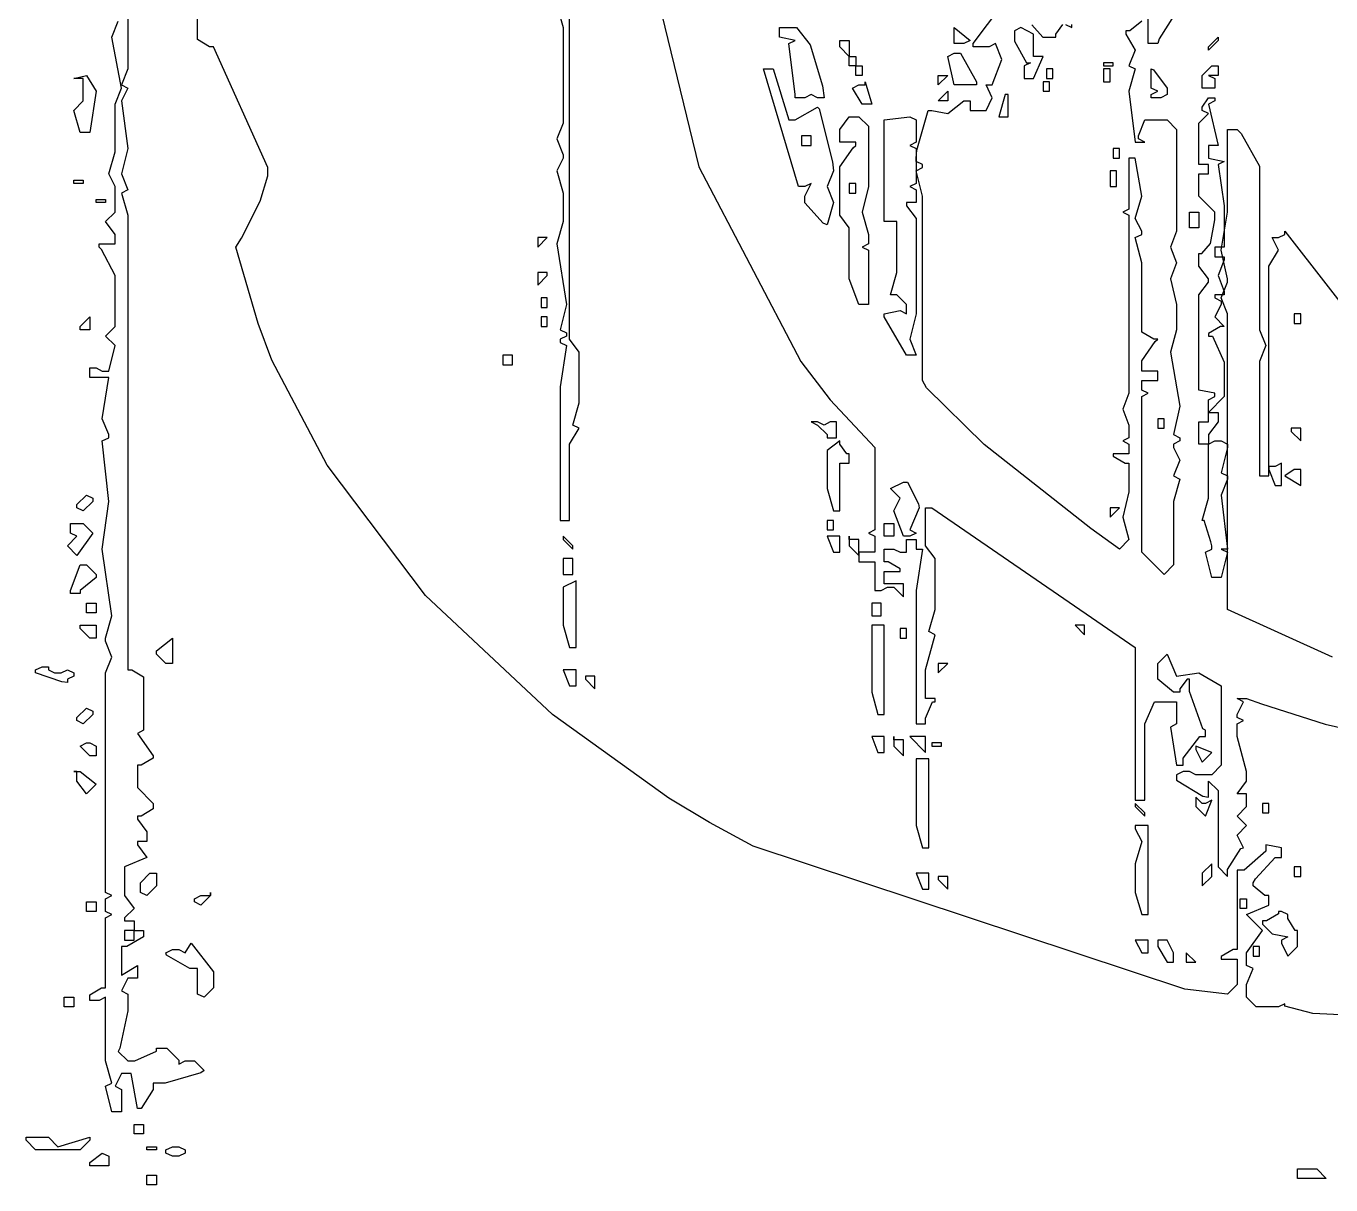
# Model space of a CAD drawing. Extents: x 97 to 264, y 28 to 329.
# Drawn here: x 96.66 to 111.14, y 184.75 to 197.61 of the extents above; entities that cross this region are included whole.
import ezdxf

# ---------------------------------------------------------------- set-up
doc = ezdxf.new("R2010")
doc.units = 0
doc.header["$MEASUREMENT"] = 0

msp = doc.modelspace()

# ---------------------------------------------------------------- linework, layer by layer
at = {"color": 32}
for points in [[(97.79, 202.071), (97.79, 197.133), (97.719, 196.956), (97.79, 196.92), (97.719, 196.78), (97.79, 196.251), (97.719, 195.968), (97.79, 195.792), (97.719, 195.756), (97.79, 195.509), (97.79, 190.464), (97.834, 190.464), (97.966, 190.386), (97.966, 190.36), (97.966, 189.794), (97.896, 189.758), (98.072, 189.512), (98.072, 189.486), (97.94, 189.406), (97.896, 189.406), (97.896, 189.159), (98.072, 188.983), (98.072, 188.948), (98.072, 188.922), (97.94, 188.842), (97.896, 188.842), (97.896, 188.806), (98.002, 188.666), (98.002, 188.56), (97.896, 188.56), (97.896, 188.524), (98.002, 188.383), (97.755, 188.277), (97.755, 187.96), (97.86, 187.818), (97.755, 187.714), (97.755, 187.678), (97.86, 187.678), (97.86, 187.572), (97.755, 187.572), (97.755, 187.465), (97.86, 187.465), (97.86, 187.572), (97.966, 187.572), (97.966, 187.537), (97.966, 187.503), (97.78, 187.395), (97.719, 187.395), (97.719, 187.078), (97.896, 187.185), (97.896, 187.042), (97.79, 187.042), (97.719, 186.902), (97.79, 186.866), (97.79, 186.832), (97.79, 186.682), (97.701, 186.267), (97.683, 186.231), (97.79, 186.126), (97.868, 186.126), (98.108, 186.232), (98.108, 186.267), (98.178, 186.267), (98.222, 186.267), (98.355, 186.134), (98.355, 186.09), (98.425, 186.126), (98.531, 186.126), (98.637, 186.02), (98.601, 185.994), (98.204, 185.878), (98.072, 185.878), (98.072, 185.808), (97.94, 185.597), (97.896, 185.597), (97.826, 185.984), (97.719, 185.984), (97.649, 185.844), (97.719, 185.808), (97.719, 185.561), (97.613, 185.561), (97.543, 185.844), (97.613, 185.878), (97.543, 186.126), (97.543, 186.832), (97.473, 186.796), (97.367, 186.796), (97.367, 186.832), (97.367, 186.858), (97.499, 186.936), (97.543, 186.936), (97.543, 187.714), (97.613, 187.748), (97.543, 187.784), (97.543, 187.924), (97.613, 187.96), (97.543, 187.995), (97.543, 190.43), (97.613, 190.606), (97.543, 190.783), (97.543, 190.817), (97.613, 191.065), (97.507, 191.805), (97.579, 192.334), (97.507, 193.005), (97.579, 193.04), (97.579, 193.076), (97.507, 193.252), (97.579, 193.711), (97.367, 193.711), (97.367, 193.815), (97.437, 193.815), (97.507, 193.781), (97.579, 193.781), (97.649, 194.064), (97.543, 194.168), (97.649, 194.274), (97.649, 194.733), (97.649, 194.84), (97.499, 195.13), (97.473, 195.156), (97.473, 195.192), (97.649, 195.192), (97.649, 195.298), (97.543, 195.439), (97.649, 195.545), (97.649, 195.828), (97.579, 195.968), (97.649, 196.215), (97.649, 196.744), (97.719, 196.92), (97.613, 197.485), (97.683, 197.662)], [(111.635, 186.619), (110.944, 186.651), (110.632, 186.734), (110.632, 186.76), (110.56, 186.726), (110.313, 186.726), (110.207, 186.832), (110.207, 186.972), (110.279, 187.149), (110.207, 187.185), (110.207, 187.325), (110.383, 187.572), (110.207, 187.748), (110.455, 187.854), (110.455, 187.96), (110.411, 187.96), (110.279, 188.067), (110.279, 188.101), (110.305, 188.145), (110.523, 188.383), (110.596, 188.383), (110.596, 188.49), (110.419, 188.524), (110.419, 188.454), (110.181, 188.243), (110.103, 188.243), (110.103, 187.361), (110.059, 187.361), (109.926, 187.282), (109.926, 187.255), (110.103, 187.255), (110.103, 186.972), (109.996, 186.866), (109.52, 186.92), (104.731, 188.508), (104.246, 188.772), (103.793, 189.042), (102.505, 189.969), (101.093, 191.29), (100.004, 192.737), (99.387, 193.903), (99.237, 194.31), (98.99, 195.156), (99.05, 195.254), (99.259, 195.665), (99.343, 195.946), (99.343, 196.038), (98.742, 197.379), (98.698, 197.379), (98.565, 197.459), (98.565, 197.485), (98.565, 198.473)], [(102.552, 197.838), (102.622, 197.592), (102.622, 196.533), (102.552, 196.357), (102.622, 196.18), (102.622, 196.144), (102.552, 196.004), (102.622, 195.756), (102.622, 195.439), (102.552, 195.192), (102.658, 194.521), (102.588, 194.24), (102.658, 194.204), (102.658, 194.168), (102.588, 194.134), (102.588, 194.098), (102.658, 194.064), (102.588, 193.605), (102.588, 192.123), (102.694, 192.123), (102.694, 192.969), (102.799, 193.146), (102.729, 193.182), (102.799, 193.428), (102.799, 193.992), (102.694, 194.134), (102.694, 198.085)], [(103.646, 198.025), (104.126, 196.048), (105.26, 193.887), (105.587, 193.463), (106.08, 192.933), (106.08, 192.017), (106.01, 191.981), (106.08, 191.947), (106.08, 191.771), (105.904, 191.771), (105.904, 191.665), (106.08, 191.665), (106.08, 191.346), (106.15, 191.346), (106.222, 191.382), (106.292, 191.382), (106.398, 191.276), (106.398, 191.418), (106.186, 191.418), (106.186, 191.558), (106.363, 191.558), (106.363, 191.586), (106.23, 191.665), (106.186, 191.665), (106.186, 191.805), (106.292, 191.805), (106.363, 191.771), (106.433, 191.771), (106.433, 191.911), (106.539, 191.911), (106.539, 191.805), (106.609, 191.805), (106.539, 191.346), (106.539, 189.865), (106.645, 189.865), (106.645, 189.927), (106.723, 190.111), (106.751, 190.111), (106.751, 190.147), (106.645, 190.147), (106.645, 190.464), (106.751, 190.853), (106.679, 190.889), (106.751, 191.135), (106.751, 191.699), (106.645, 191.841), (106.645, 192.264), (106.715, 192.264), (108.972, 190.712), (108.972, 189.019), (109.079, 189.019), (109.079, 189.865), (109.185, 190.111), (109.431, 190.111), (109.431, 189.865), (109.361, 189.83), (109.431, 189.406), (109.502, 189.406), (109.502, 189.486), (109.688, 189.724), (109.75, 189.724), (109.75, 189.794), (109.722, 189.812), (109.573, 190.223), (109.573, 190.36), (109.546, 190.36), (109.467, 190.253), (109.467, 190.217), (109.397, 190.217), (109.221, 190.36), (109.221, 190.536), (109.325, 190.64), (109.431, 190.394), (109.678, 190.43), (109.926, 190.288), (109.926, 189.406), (109.82, 189.301), (109.644, 189.301), (109.573, 189.335), (109.502, 189.335), (109.431, 189.301), (109.431, 189.239), (109.722, 189.063), (109.784, 189.053), (109.784, 189.229), (109.89, 189.125), (109.89, 188.277), (109.996, 188.171), (109.996, 188.251), (110.145, 188.481), (110.173, 188.49), (110.103, 188.63), (110.207, 188.736), (110.103, 188.842), (110.207, 188.948), (110.207, 189.089), (110.103, 189.089), (110.207, 189.229), (110.207, 189.335), (110.103, 189.724), (110.103, 189.865), (110.173, 189.901), (110.103, 189.935), (110.103, 189.971), (110.173, 190.111), (110.103, 190.147), (110.207, 190.147), (110.374, 190.087), (111.081, 189.861), (111.537, 189.758)], [(109.044, 197.662), (108.912, 197.556), (108.868, 197.556), (108.868, 197.52), (108.972, 197.343), (108.902, 197.167), (108.972, 197.133), (108.902, 196.886), (108.972, 196.321), (109.079, 196.321), (109.008, 196.357), (109.008, 196.391), (109.079, 196.567), (109.325, 196.567), (109.431, 196.461), (109.431, 195.333), (109.361, 195.156), (109.431, 194.98), (109.361, 194.804), (109.431, 194.521), (109.431, 194.24), (109.361, 193.992), (109.467, 193.392), (109.397, 193.076), (109.467, 193.04), (109.467, 193.005), (109.397, 192.969), (109.397, 192.933), (109.467, 192.793), (109.397, 192.617), (109.467, 192.581), (109.397, 192.334), (109.397, 191.629), (109.291, 191.522), (109.044, 191.771), (109.044, 193.499), (109.115, 193.535), (109.044, 193.569), (109.044, 193.675), (109.221, 193.675), (109.221, 193.781), (109.044, 193.781), (109.044, 193.815), (109.044, 193.895), (109.193, 194.108), (109.221, 194.134), (109.177, 194.134), (109.044, 194.214), (109.044, 194.24), (109.044, 194.98), (108.972, 195.263), (109.044, 195.298), (109.044, 195.333), (108.972, 195.475), (109.044, 195.721), (108.972, 196.144), (108.902, 196.144), (108.902, 195.579), (108.832, 195.545), (108.902, 195.509), (108.902, 193.535), (108.832, 193.358), (108.902, 193.182), (108.902, 193.04), (108.832, 193.005), (108.902, 192.969), (108.902, 192.863), (108.726, 192.863), (108.726, 192.837), (108.858, 192.757), (108.902, 192.757), (108.902, 192.44), (108.832, 192.158), (108.902, 191.911), (108.796, 191.805), (108.478, 192.035), (107.293, 192.965), (106.653, 193.596), (106.609, 193.675), (106.609, 195.721), (106.539, 196.004), (106.609, 196.038), (106.609, 196.074), (106.539, 196.108), (106.539, 196.144), (106.547, 196.233), (106.673, 196.674), (106.715, 196.674), (106.892, 196.638), (107.068, 196.78), (107.138, 196.78), (107.138, 196.674), (107.315, 196.674), (107.385, 196.814), (107.315, 196.956), (107.385, 196.956), (107.491, 197.239), (107.421, 197.415), (107.351, 197.379), (107.174, 197.379), (107.174, 197.415), (107.491, 197.838)], [(109.405, 197.732), (109.237, 197.469), (109.221, 197.415), (109.115, 197.415), (109.115, 197.732)], [(107.822, 197.623), (107.944, 197.485), (107.986, 197.485), (108.09, 197.485), (108.09, 197.521), (108.169, 197.626)], [(108.197, 197.626), (108.267, 197.592), (108.267, 197.626)], [(111.161, 190.606), (109.996, 191.135), (109.996, 194.417), (109.926, 194.593), (109.996, 194.769), (109.996, 194.804), (109.926, 195.122), (109.996, 195.545), (109.996, 196.461), (110.103, 196.461), (110.147, 196.417), (110.349, 196.053), (110.349, 195.932), (110.349, 194.24), (110.419, 194.064), (110.349, 193.887), (110.349, 192.617), (110.455, 192.617), (110.455, 194.946), (110.56, 195.122), (110.49, 195.263), (110.56, 195.263), (110.632, 195.298), (110.632, 195.333), (111.618, 194.064)]]:
    msp.add_lwpolyline(points, dxfattribs=at)
for points in [[(105.058, 197.592), (105.164, 197.592), (105.213, 197.592), (105.365, 197.401), (105.499, 196.946), (105.517, 196.814), (105.445, 196.814), (105.374, 196.85), (105.304, 196.814), (105.198, 196.814), (105.198, 196.85), (105.128, 197.415), (105.198, 197.449), (105.022, 197.485), (105.022, 197.592), (105.058, 197.592)], [(106.962, 197.592), (107.138, 197.449), (107.068, 197.415), (106.962, 197.415), (106.962, 197.592)], [(107.703, 197.592), (107.633, 197.556), (107.633, 197.52), (107.633, 197.441), (107.765, 197.203), (107.81, 197.203), (107.738, 197.167), (107.738, 197.026), (107.844, 197.026), (107.95, 197.273), (107.844, 197.273), (107.844, 197.52), (107.703, 197.592)], [(105.693, 197.449), (105.797, 197.449), (105.797, 197.273), (105.693, 197.379), (105.693, 197.449)], [(109.89, 197.485), (109.89, 197.449), (109.784, 197.343), (109.784, 197.379), (109.89, 197.485)], [(105.797, 197.273), (105.869, 197.273), (105.869, 197.167), (105.797, 197.167), (105.797, 197.273)], [(107.032, 197.309), (107.208, 196.99), (107.208, 196.956), (106.962, 196.956), (106.892, 197.273), (106.962, 197.309), (107.032, 197.309)], [(104.845, 197.133), (104.951, 197.133), (105.128, 196.567), (105.198, 196.567), (105.445, 196.71), (105.463, 196.692), (105.611, 196.102), (105.621, 196.004), (105.551, 195.828), (105.621, 195.651), (105.551, 195.403), (105.507, 195.421), (105.304, 195.647), (105.304, 195.721), (105.374, 195.862), (105.304, 195.828), (105.234, 195.828), (104.845, 197.133)], [(105.869, 197.167), (105.94, 197.167), (105.94, 197.062), (105.869, 197.062), (105.869, 197.167)], [(107.986, 197.133), (107.986, 197.026), (108.056, 197.026), (108.056, 197.133), (107.986, 197.133)], [(108.62, 197.167), (108.726, 197.167), (108.726, 197.203), (108.62, 197.203), (108.62, 197.167)], [(108.62, 196.99), (108.692, 196.99), (108.692, 197.133), (108.62, 197.133), (108.62, 196.99)], [(109.149, 197.133), (109.175, 197.124), (109.325, 196.919), (109.325, 196.85), (109.255, 196.814), (109.149, 196.814), (109.149, 196.85), (109.221, 196.886), (109.149, 196.92), (109.149, 197.133)], [(109.82, 197.167), (109.89, 197.167), (109.89, 197.062), (109.784, 197.062), (109.854, 197.026), (109.854, 196.92), (109.714, 196.92), (109.714, 197.062), (109.82, 197.167)], [(97.331, 197.062), (97.437, 196.886), (97.367, 196.427), (97.26, 196.427), (97.19, 196.674), (97.296, 196.78), (97.296, 197.026), (97.19, 197.026), (97.331, 197.062)], [(105.974, 196.99), (106.046, 196.744), (105.94, 196.744), (105.833, 196.92), (105.904, 196.956), (105.974, 196.956), (105.974, 196.99)], [(106.785, 197.062), (106.892, 197.062), (106.785, 196.956), (106.785, 197.062)], [(107.95, 196.886), (108.02, 196.886), (108.02, 196.99), (107.95, 196.99), (107.95, 196.886)], [(106.892, 196.886), (106.892, 196.78), (106.785, 196.78), (106.892, 196.886)], [(107.527, 196.85), (107.457, 196.603), (107.561, 196.603), (107.561, 196.85), (107.527, 196.85)], [(109.784, 196.814), (109.854, 196.814), (109.854, 196.78), (109.784, 196.744), (109.89, 196.285), (109.784, 196.285), (109.784, 196.144), (109.96, 196.108), (109.89, 196.074), (109.96, 195.615), (109.96, 195.156), (109.854, 195.156), (109.854, 195.05), (109.96, 195.05), (109.96, 195.016), (109.89, 194.84), (109.96, 194.663), (109.96, 194.627), (109.854, 194.627), (109.854, 194.593), (109.926, 194.557), (109.926, 194.521), (109.854, 194.381), (109.96, 194.274), (109.916, 194.274), (109.784, 194.196), (109.784, 194.168), (109.828, 194.168), (109.96, 193.879), (109.96, 193.781), (109.96, 193.499), (109.784, 193.322), (109.89, 193.322), (109.89, 193.216), (109.784, 193.076), (109.784, 192.969), (109.854, 193.005), (109.926, 193.005), (109.996, 192.969), (109.996, 192.933), (109.926, 192.653), (109.996, 192.617), (109.996, 192.581), (109.926, 192.404), (109.996, 191.805), (109.926, 191.805), (109.996, 191.771), (109.926, 191.488), (109.82, 191.488), (109.75, 191.771), (109.82, 191.805), (109.82, 191.841), (109.81, 191.885), (109.737, 192.123), (109.714, 192.123), (109.784, 192.37), (109.784, 192.969), (109.678, 192.969), (109.678, 193.216), (109.784, 193.216), (109.784, 193.463), (109.854, 193.499), (109.854, 193.535), (109.678, 193.569), (109.678, 194.627), (109.784, 194.769), (109.784, 194.804), (109.678, 194.946), (109.678, 195.086), (109.71, 195.086), (109.805, 195.197), (109.854, 195.458), (109.854, 195.545), (109.678, 195.721), (109.678, 195.968), (109.784, 195.968), (109.784, 196.074), (109.678, 196.074), (109.678, 196.533), (109.784, 196.638), (109.714, 196.674), (109.714, 196.71), (109.784, 196.814)], [(105.797, 196.603), (105.904, 196.603), (106.01, 196.497), (106.01, 195.828), (105.94, 195.545), (106.01, 195.298), (106.01, 195.192), (105.94, 195.156), (106.01, 195.122), (106.01, 194.521), (105.904, 194.521), (105.797, 194.804), (105.797, 195.369), (105.693, 195.509), (105.693, 195.968), (105.693, 196.048), (105.841, 196.259), (105.869, 196.285), (105.869, 196.321), (105.693, 196.321), (105.693, 196.461), (105.797, 196.603)], [(106.469, 196.603), (106.539, 196.567), (106.539, 196.321), (106.469, 196.285), (106.539, 196.251), (106.539, 195.862), (106.469, 195.828), (106.539, 195.792), (106.539, 195.651), (106.433, 195.651), (106.433, 195.615), (106.539, 195.475), (106.539, 194.417), (106.469, 194.134), (106.539, 193.958), (106.433, 193.958), (106.186, 194.381), (106.186, 194.417), (106.363, 194.451), (106.433, 194.417), (106.433, 194.521), (106.327, 194.627), (106.256, 194.627), (106.327, 194.874), (106.327, 195.439), (106.186, 195.439), (106.186, 196.567), (106.469, 196.603)], [(105.268, 196.285), (105.374, 196.285), (105.374, 196.391), (105.268, 196.391), (105.268, 196.285)], [(108.726, 196.144), (108.796, 196.144), (108.796, 196.251), (108.726, 196.251), (108.726, 196.144)], [(108.692, 195.828), (108.762, 195.828), (108.762, 196.004), (108.692, 196.004), (108.692, 195.828)], [(97.19, 195.898), (97.296, 195.898), (97.296, 195.862), (97.19, 195.862), (97.19, 195.898)], [(105.797, 195.756), (105.869, 195.756), (105.869, 195.862), (105.797, 195.862), (105.797, 195.756)], [(97.437, 195.685), (97.543, 195.685), (97.543, 195.651), (97.437, 195.651), (97.437, 195.685)], [(109.573, 195.545), (109.678, 195.545), (109.678, 195.369), (109.573, 195.369), (109.573, 195.545)], [(102.342, 195.263), (102.342, 195.156), (102.446, 195.263), (102.342, 195.263)], [(102.342, 194.874), (102.342, 194.733), (102.446, 194.84), (102.446, 194.874), (102.342, 194.874)], [(102.376, 194.487), (102.446, 194.487), (102.446, 194.593), (102.376, 194.593), (102.376, 194.487)], [(97.367, 194.381), (97.367, 194.24), (97.26, 194.24), (97.26, 194.274), (97.367, 194.381)], [(102.376, 194.274), (102.446, 194.274), (102.446, 194.381), (102.376, 194.381), (102.376, 194.274)], [(110.736, 194.31), (110.808, 194.31), (110.808, 194.417), (110.736, 194.417), (110.736, 194.31)], [(101.953, 193.851), (102.059, 193.851), (102.059, 193.958), (101.953, 193.958), (101.953, 193.851)], [(105.374, 193.216), (105.445, 193.182), (105.551, 193.076), (105.551, 193.04), (105.657, 193.04), (105.657, 193.216), (105.587, 193.216), (105.517, 193.182), (105.445, 193.216), (105.374, 193.216)], [(109.221, 193.146), (109.291, 193.146), (109.291, 193.252), (109.221, 193.252), (109.221, 193.146)], [(110.702, 193.146), (110.702, 193.11), (110.808, 193.005), (110.808, 193.146), (110.702, 193.146)], [(105.551, 192.899), (105.551, 192.476), (105.621, 192.228), (105.693, 192.228), (105.693, 192.757), (105.797, 192.757), (105.797, 192.863), (105.771, 192.863), (105.693, 192.971), (105.693, 193.005), (105.551, 192.899)], [(110.455, 192.687), (110.526, 192.51), (110.596, 192.51), (110.596, 192.757), (110.526, 192.723), (110.455, 192.723), (110.455, 192.687)], [(110.632, 192.617), (110.808, 192.51), (110.808, 192.687), (110.736, 192.687), (110.632, 192.617)], [(106.398, 192.546), (106.443, 192.546), (106.565, 192.308), (106.575, 192.264), (106.469, 192.017), (106.539, 191.981), (106.469, 191.947), (106.398, 191.947), (106.292, 192.228), (106.363, 192.37), (106.256, 192.476), (106.398, 192.546)], [(97.331, 192.404), (97.403, 192.37), (97.403, 192.334), (97.296, 192.228), (97.226, 192.264), (97.226, 192.3), (97.331, 192.404)], [(108.692, 192.264), (108.692, 192.158), (108.796, 192.264), (108.692, 192.264)], [(97.19, 192.088), (97.296, 192.088), (97.403, 191.981), (97.226, 191.735), (97.12, 191.841), (97.226, 191.947), (97.154, 191.981), (97.154, 192.088), (97.19, 192.088)], [(105.551, 192.017), (105.621, 192.017), (105.621, 192.123), (105.551, 192.123), (105.551, 192.017)], [(106.186, 192.088), (106.292, 192.088), (106.292, 191.947), (106.186, 191.947), (106.186, 192.088)], [(102.622, 191.947), (102.622, 191.911), (102.729, 191.805), (102.729, 191.841), (102.622, 191.947)], [(105.551, 191.947), (105.621, 191.771), (105.693, 191.771), (105.693, 191.947), (105.551, 191.947)], [(105.797, 191.947), (105.797, 191.841), (105.904, 191.735), (105.904, 191.911), (105.797, 191.911), (105.797, 191.947)], [(97.26, 191.629), (97.331, 191.629), (97.437, 191.522), (97.437, 191.488), (97.26, 191.346), (97.26, 191.312), (97.154, 191.312), (97.154, 191.346), (97.26, 191.629)], [(102.622, 191.699), (102.622, 191.522), (102.729, 191.522), (102.729, 191.699), (102.622, 191.699)], [(102.622, 191.382), (102.622, 190.959), (102.694, 190.712), (102.765, 190.712), (102.765, 191.452), (102.622, 191.382)], [(97.331, 191.206), (97.437, 191.206), (97.437, 191.099), (97.331, 191.099), (97.331, 191.206)], [(106.046, 191.065), (106.15, 191.065), (106.15, 191.206), (106.046, 191.206), (106.046, 191.065)], [(97.26, 190.959), (97.437, 190.959), (97.437, 190.817), (97.367, 190.817), (97.26, 190.923), (97.26, 190.959)], [(106.046, 190.959), (106.046, 190.217), (106.116, 189.971), (106.186, 189.971), (106.186, 190.959), (106.046, 190.959)], [(106.363, 190.817), (106.433, 190.817), (106.433, 190.923), (106.363, 190.923), (106.363, 190.817)], [(108.303, 190.959), (108.409, 190.853), (108.409, 190.959), (108.303, 190.959)], [(98.285, 190.817), (98.285, 190.536), (98.213, 190.536), (98.108, 190.64), (98.108, 190.676), (98.285, 190.817)], [(96.908, 190.464), (96.978, 190.43), (97.05, 190.43), (97.12, 190.464), (97.19, 190.43), (97.19, 190.394), (97.12, 190.36), (97.12, 190.324), (97.058, 190.333), (96.767, 190.433), (96.767, 190.464), (96.838, 190.5), (96.908, 190.5), (96.908, 190.464)], [(102.622, 190.464), (102.694, 190.288), (102.765, 190.288), (102.765, 190.464), (102.622, 190.464)], [(106.785, 190.536), (106.785, 190.43), (106.892, 190.536), (106.785, 190.536)], [(102.871, 190.394), (102.871, 190.36), (102.975, 190.253), (102.975, 190.394), (102.871, 190.394)], [(97.331, 190.041), (97.403, 190.007), (97.403, 189.971), (97.296, 189.865), (97.226, 189.901), (97.226, 189.935), (97.331, 190.041)], [(106.046, 189.724), (106.116, 189.548), (106.186, 189.548), (106.186, 189.724), (106.046, 189.724)], [(106.292, 189.724), (106.292, 189.618), (106.398, 189.512), (106.398, 189.688), (106.292, 189.688), (106.292, 189.724)], [(106.469, 189.724), (106.645, 189.548), (106.645, 189.724), (106.469, 189.724)], [(97.367, 189.654), (97.437, 189.618), (97.437, 189.512), (97.367, 189.512), (97.26, 189.618), (97.331, 189.654), (97.367, 189.654)], [(106.715, 189.618), (106.821, 189.618), (106.821, 189.654), (106.715, 189.654), (106.715, 189.618)], [(109.644, 189.618), (109.644, 189.582), (109.714, 189.442), (109.82, 189.548), (109.644, 189.618)], [(106.539, 189.478), (106.539, 188.736), (106.609, 188.49), (106.679, 188.49), (106.679, 189.478), (106.539, 189.478)], [(97.19, 189.335), (97.26, 189.335), (97.437, 189.195), (97.331, 189.089), (97.226, 189.229), (97.226, 189.335), (97.19, 189.335)], [(109.644, 189.053), (109.644, 188.948), (109.75, 188.842), (109.82, 189.019), (109.75, 188.983), (109.714, 188.983), (109.644, 189.053)], [(108.972, 188.983), (108.972, 188.948), (109.079, 188.842), (109.079, 188.877), (108.972, 188.983)], [(110.383, 188.877), (110.455, 188.877), (110.455, 188.983), (110.383, 188.983), (110.383, 188.877)], [(108.972, 188.736), (108.972, 188.7), (109.044, 188.56), (108.972, 188.313), (108.972, 187.995), (109.044, 187.748), (109.115, 187.748), (109.115, 188.736), (108.972, 188.736)], [(109.714, 188.207), (109.714, 188.067), (109.82, 188.171), (109.82, 188.313), (109.714, 188.207)], [(110.736, 188.171), (110.808, 188.171), (110.808, 188.277), (110.736, 188.277), (110.736, 188.171)], [(98.036, 188.207), (98.108, 188.207), (98.108, 188.067), (98.002, 187.96), (97.932, 187.995), (97.932, 188.101), (98.036, 188.207)], [(106.539, 188.207), (106.609, 188.031), (106.679, 188.031), (106.679, 188.207), (106.539, 188.207)], [(106.785, 188.171), (106.785, 188.137), (106.892, 188.031), (106.892, 188.171), (106.785, 188.171)], [(98.708, 187.995), (98.708, 187.96), (98.601, 187.854), (98.531, 187.89), (98.531, 187.924), (98.601, 187.96), (98.708, 187.96), (98.708, 187.995)], [(97.331, 187.89), (97.437, 187.89), (97.437, 187.784), (97.331, 187.784), (97.331, 187.89)], [(110.137, 187.924), (110.207, 187.924), (110.207, 187.818), (110.137, 187.818), (110.137, 187.924)], [(110.56, 187.784), (110.56, 187.758), (110.428, 187.678), (110.383, 187.678), (110.383, 187.642), (110.49, 187.537), (110.666, 187.501), (110.596, 187.465), (110.596, 187.431), (110.666, 187.289), (110.772, 187.395), (110.772, 187.572), (110.745, 187.572), (110.666, 187.704), (110.666, 187.748), (110.596, 187.784), (110.56, 187.784)], [(98.495, 187.431), (98.742, 187.113), (98.742, 186.936), (98.637, 186.832), (98.565, 186.866), (98.565, 187.149), (98.477, 187.149), (98.221, 187.299), (98.213, 187.325), (98.285, 187.361), (98.355, 187.361), (98.425, 187.325), (98.495, 187.431)], [(108.972, 187.465), (109.044, 187.325), (109.115, 187.325), (109.115, 187.465), (108.972, 187.465)], [(109.221, 187.431), (109.221, 187.395), (109.325, 187.219), (109.397, 187.219), (109.397, 187.325), (109.325, 187.465), (109.221, 187.465), (109.221, 187.431)], [(109.538, 187.325), (109.538, 187.219), (109.644, 187.219), (109.538, 187.325)], [(110.279, 187.289), (110.349, 187.289), (110.349, 187.395), (110.279, 187.395), (110.279, 187.289)], [(97.084, 186.832), (97.19, 186.832), (97.19, 186.726), (97.084, 186.726), (97.084, 186.832)], [(97.86, 185.421), (97.966, 185.421), (97.966, 185.315), (97.86, 185.315), (97.86, 185.421)], [(96.661, 185.279), (96.908, 185.279), (97.014, 185.172), (97.367, 185.279), (97.367, 185.244), (97.26, 185.138), (96.767, 185.138), (96.661, 185.244), (96.661, 185.279)], [(97.507, 185.102), (97.579, 185.068), (97.579, 184.962), (97.367, 184.962), (97.367, 184.996), (97.507, 185.102)], [(98.002, 185.172), (98.108, 185.172), (98.108, 185.138), (98.002, 185.138), (98.002, 185.172)], [(98.355, 185.172), (98.425, 185.138), (98.425, 185.102), (98.355, 185.068), (98.285, 185.068), (98.213, 185.102), (98.213, 185.138), (98.285, 185.172), (98.355, 185.172)], [(98.002, 184.856), (98.108, 184.856), (98.108, 184.749), (98.002, 184.749), (98.002, 184.856)], [(110.808, 184.926), (110.985, 184.926), (111.089, 184.82), (110.772, 184.82), (110.772, 184.926), (110.808, 184.926)]]:
    msp.add_lwpolyline(points, close=True, dxfattribs=at)

doc.saveas('drawing.dxf')
